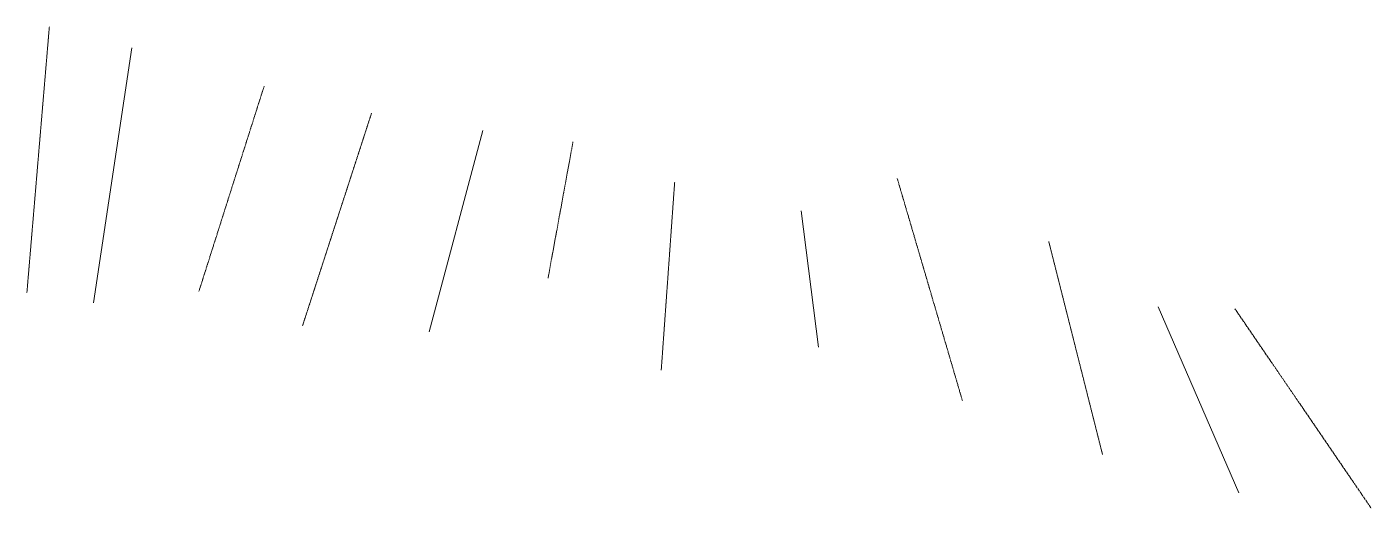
# Model space of a CAD drawing. Header units: millimetres. Extents: x 40 to 15692, y -9529 to 186.
# Drawn here: x 10614 to 15692, y -4275 to -2455 of the extents above; entities that cross this region are included whole.
import ezdxf

# ---------------------------------------------------------------- set-up
doc = ezdxf.new("R2010")
doc.units = ezdxf.units.MM
doc.linetypes.add('CENTERTINY', pattern=[7.62, 4.7625, -0.9525, 0.9525, -0.9525])
doc.linetypes.add('DASHEDTINY', pattern=[2.8575, 1.905, -0.9525])
for name, color, linetype, lineweight in [('230V Boden', 5, 'DASHEDTINY', 18), ('230V Decke', 5, 'CONTINUOUS', 18), ('230V Wand', 5, 'CENTERTINY', 18), ('400V Boden', 1, 'DASHEDTINY', 18), ('400V Decke', 1, 'CONTINUOUS', 18), ('400V Wand', 1, 'CENTERTINY', 18), ('Bus Boden', 6, 'DASHEDTINY', 18), ('Bus Decke', 6, 'CONTINUOUS', 18), ('Bus Wand', 6, 'CENTERTINY', 18), ('LAN Boden ', 3, 'DASHEDTINY', 18), ('LAN Decke', 3, 'CONTINUOUS', 18), ('LAN Wand', 3, 'CENTERTINY', 18)]:
    doc.layers.add(name, color=color, linetype=linetype, lineweight=lineweight)

msp = doc.modelspace()

# ---------------------------------------------------------------- linework, layer by layer
at = {"layer": '230V Boden'}
msp.add_line((10699.2, -2455.5), (10614.4, -3460.8), dxfattribs=at)
at = {"layer": '230V Decke'}
msp.add_line((11010.4, -2535.3), (10865.4, -3499.2), dxfattribs=at)
at = {"layer": '230V Wand'}
msp.add_line((11510.4, -2680.2), (11264, -3455.7), dxfattribs=at)
at = {"layer": '400V Boden'}
msp.add_line((11916.3, -2781.7), (11655.4, -3586.2), dxfattribs=at)
at = {"layer": '400V Decke'}
msp.add_line((12336.7, -2846.9), (12133.7, -3607.9), dxfattribs=at)
at = {"layer": '400V Wand'}
msp.add_line((12677.3, -2890.4), (12583.1, -3405), dxfattribs=at)
at = {"layer": 'Bus Boden'}
msp.add_line((13061.4, -3042.6), (13010.7, -3752.8), dxfattribs=at)
at = {"layer": 'Bus Decke'}
msp.add_line((13539.7, -3151.3), (13605, -3665.9), dxfattribs=at)
at = {"layer": 'Bus Wand'}
msp.add_line((13902.1, -3028.1), (14148.5, -3868.8), dxfattribs=at)
at = {"layer": 'LAN Boden '}
msp.add_line((14474.7, -3267.3), (14677.6, -4071.7), dxfattribs=at)
at = {"layer": 'LAN Decke'}
msp.add_line((14887.8, -3513.7), (15192.2, -4216.7), dxfattribs=at)
at = {"layer": 'LAN Wand'}
msp.add_line((15177.7, -3520.9), (15692.3, -4274.7), dxfattribs=at)

doc.saveas('drawing.dxf')
